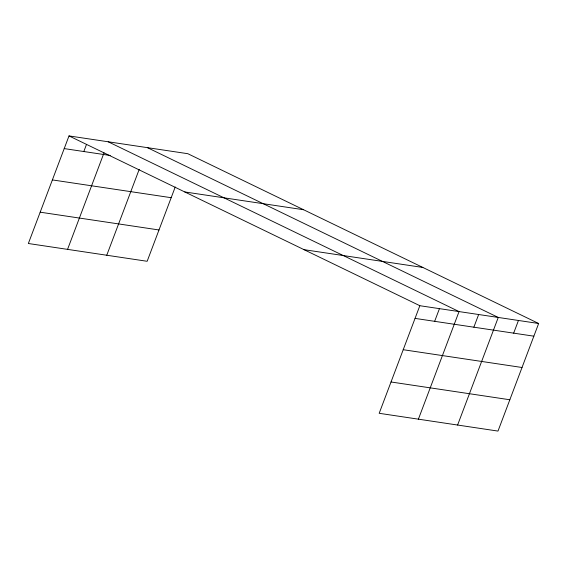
<?xml version="1.0" encoding="UTF-8"?>
<svg xmlns="http://www.w3.org/2000/svg" width="567" height="567" viewBox="0 0 567 567"><rect width="100%" height="100%" fill="white"/><g stroke="black" fill="none" stroke-linecap="round" stroke-linejoin="round"><path stroke-width="0.85" d="M538.65 323.495L419.842 305.712L379.188 413.3L497.996 431.083L538.65 323.495L187.812 153.7L69.004 135.917L28.35 243.505L147.158 261.288L175.231 186.99M83.817 151.531L86.51 144.401M67.558 249.374L104.016 152.877M106.759 255.242L139.198 169.398M434.655 321.326L439.446 308.646M418.396 419.169L459.05 311.581L108.212 141.785M473.863 327.194L478.654 314.515M457.604 425.037L498.258 317.449L147.413 147.654M513.659 333.155L518.451 320.475M64.213 148.597L110.239 155.486M184.778 191.951L303.586 209.733M52.377 179.916L171.184 197.699M304.068 249.678L422.876 267.461M40.186 212.186L158.987 229.968M415.051 318.392L533.859 336.174M403.222 349.711L522.023 367.494M391.024 381.981L509.832 399.763M69.004 135.917L419.842 305.712"/></g></svg>
